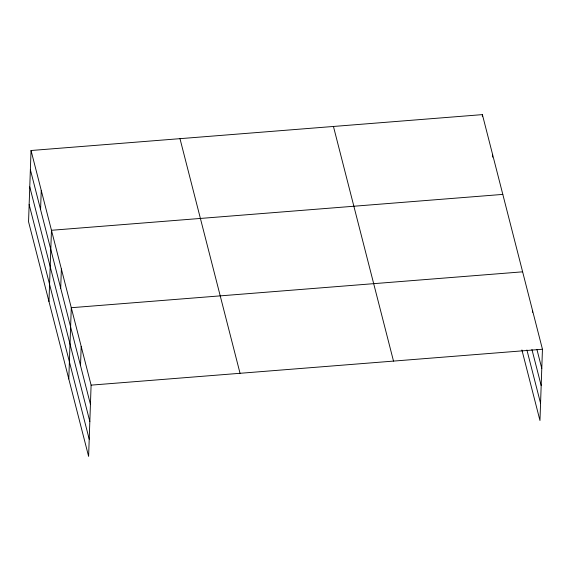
<?xml version="1.0" encoding="UTF-8"?>
<svg xmlns="http://www.w3.org/2000/svg" width="571" height="571" viewBox="0 0 571 571"><rect width="100%" height="100%" fill="white"/><g stroke="black" fill="none" stroke-linecap="round" stroke-linejoin="round"><path stroke-width="0.86" d="M31.041 150.508L28.55 221.748L88.612 456.379L91.103 385.139L31.041 150.508L482.388 114.621L542.45 349.252L539.959 420.492L521.901 349.944M40.577 209.557L41.248 190.4M48.97 301.524L51.461 230.284L502.808 194.397M60.704 288.162L61.368 268.998M68.791 378.951L71.282 307.712L522.629 271.825M80.525 365.59L81.189 346.426M482.324 116.363L482.388 114.621M492.509 157.125L492.595 154.505M532.479 312.28L532.536 310.538M91.103 385.139L542.45 349.252M536.933 349.488L541.779 368.416M531.929 349.466L541.18 385.596M526.905 349.966L540.566 403.304M333.443 126.462L393.505 361.093M179.979 138.667L240.048 373.298M30.37 169.673L90.432 404.304M29.771 186.86L89.833 421.491M29.15 204.561L89.212 439.192"/></g></svg>
